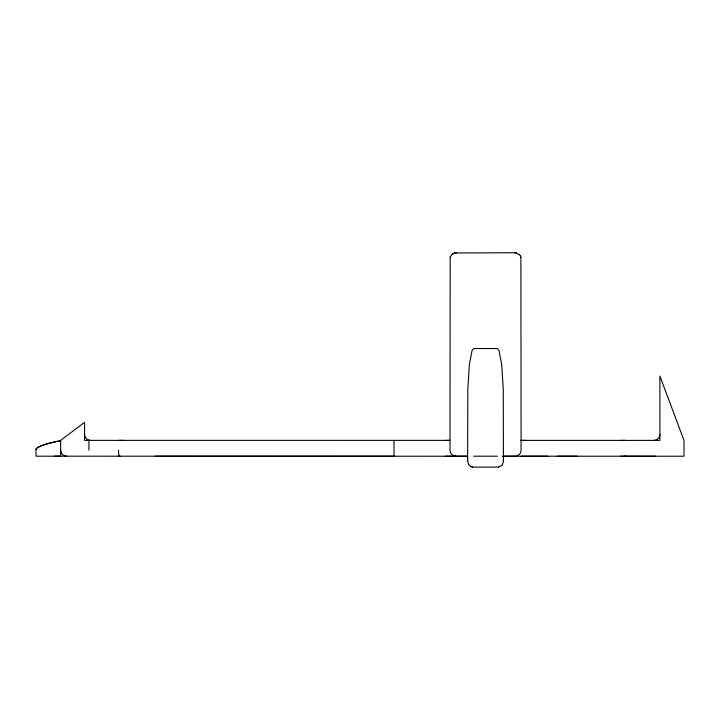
<?xml version="1.0" encoding="UTF-8"?>
<svg xmlns="http://www.w3.org/2000/svg" width="720" height="720" viewBox="0 0 720 720"><rect width="100%" height="100%" fill="white"/><g stroke="black" fill="none" stroke-linecap="round" stroke-linejoin="round"><path stroke-width="1.08" d="M54.279 456.183L60.66 456.183L60.66 440.766A25.434 4.41 -10.1 0 0 36 449.568L36 456.183L467.622 456.228L467.829 388.692L469.386 364.41L472.077 350.397L473.634 348.543L497.43 348.543L498.987 350.397L501.687 364.41L503.244 388.692L503.442 461.07L502.641 464.13M88.92 450.171L88.92 440.379L123.831 440.379M394.002 440.388L394.002 456.201L155.088 456.183M503.442 461.043L503.577 456.534M450.18 257.202L449.973 450.189A6.012 6.012 0 0 0 455.985 456.219L467.622 456.192L467.622 461.043L468.603 464.364M450.18 257.238L451.728 254.538L454.428 252.981M501.543 465.588L502.461 464.337M451.737 254.511L452.979 253.557M501.543 465.561L498.537 467.172M60.66 440.379L84.564 422.325L84.564 440.37L88.92 440.379M515.079 252.747L454.671 252.981M454.518 252.981L455.994 252.774M498.528 467.136L472.536 467.136M118.53 456.183L118.998 456.174M120.231 456.183L119.322 456.183A6.093 0.792 -90 0 1 118.764 454.428A5.985 0.783 -90 0 1 118.53 450.171M502.821 456.219L547.839 456.21M516.546 252.954L515.07 252.747L519.327 254.538M118.53 440.379L449.973 440.388L445.14 440.397M525.933 440.397L521.091 440.397L659.889 440.397L659.889 376.047L684 440.406L684 456.219L521.091 456.21M473.634 456.192L497.43 456.192M557.181 456.21L577.071 456.201M624.438 456.21L655.731 456.219M625.527 440.397L620.694 440.397M625.527 456.219L620.694 456.219M455.985 456.219L445.14 456.201M503.442 456.219L502.641 456.219L515.079 456.192A6.012 6.012 0 0 0 521.091 450.189L520.893 257.202M469.53 465.561L472.536 467.172M472.293 467.082L470.736 466.47M519.336 254.511L520.29 255.78M469.53 465.588L468.432 464.094M520.29 255.753L520.884 257.229M467.496 456.561L467.622 461.07M659.889 434.385A6.012 6.012 0 0 1 653.877 440.397M90.576 440.379A6.012 6.012 0 0 1 84.564 434.367M36 449.568A25.425 4.401 -10.1 0 1 60.66 440.766M66.672 456.183A6.012 6.012 0 0 1 60.66 450.171M456.039 252.747L454.518 252.954L456.039 252.747M516.546 252.981L515.025 252.774L516.546 252.981"/></g></svg>
